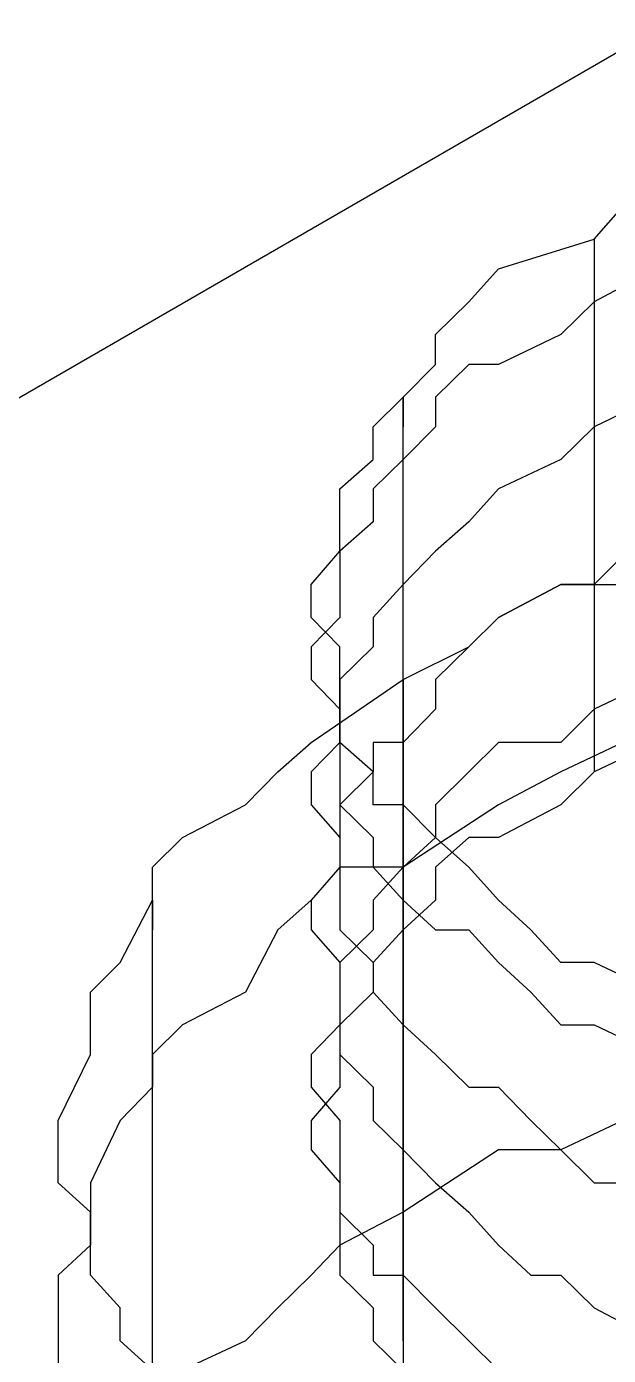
# Model space of a CAD drawing. Header units: millimetres. Extents: x 0 to 2112, y 8 to 1252.
# Drawn here: x 1447.16 to 1452.03, y 535.05 to 546.18 of the extents above; entities that cross this region are included whole.
import ezdxf

# ---------------------------------------------------------------- set-up
doc = ezdxf.new("R2010")
doc.units = ezdxf.units.MM
doc.layers.get('0').update_dxf_attribs({"linetype": 'CONTINUOUS'})

msp = doc.modelspace()

# ---------------------------------------------------------------- linework, layer by layer
at = {"color": 9}
for p, q in [((1445.29, 542.032), (1487.28, 566.279)), ((1445.29, 542.032), (1487.28, 566.279)), ((1451.91, 544.4), (1452.15, 544.675)), ((1451.91, 544.4), (1452.15, 544.675)), ((1451.11, 544.153), (1451.91, 544.4)), ((1451.11, 544.153), (1451.91, 544.4)), ((1451.91, 544.4), (1451.91, 539.937)), ((1451.91, 544.4), (1451.91, 539.937)), ((1450.86, 543.877), (1451.11, 544.153)), ((1450.86, 543.877), (1451.11, 544.153)), ((1452.43, 544.153), (1451.91, 543.877)), ((1450.58, 543.602), (1450.86, 543.877)), ((1450.58, 543.602), (1450.86, 543.877)), ((1451.91, 543.877), (1451.63, 543.602)), ((1451.91, 543.877), (1451.91, 543.602)), ((1450.58, 543.352), (1450.58, 543.602)), ((1450.58, 543.352), (1450.58, 543.602)), ((1451.63, 543.602), (1451.11, 543.352)), ((1450.31, 543.077), (1450.58, 543.352)), ((1450.31, 543.077), (1450.58, 543.352)), ((1450.86, 543.352), (1450.58, 543.077)), ((1451.11, 543.352), (1450.86, 543.352)), ((1450.06, 542.83), (1450.31, 543.077)), ((1450.06, 542.83), (1450.31, 543.077)), ((1450.31, 538.614), (1450.31, 543.077)), ((1450.31, 543.077), (1450.31, 542.83)), ((1450.58, 543.077), (1450.58, 542.83)), ((1452.43, 543.077), (1451.91, 542.83)), ((1450.06, 542.555), (1450.06, 542.83)), ((1450.06, 542.555), (1450.06, 542.83)), ((1450.58, 542.83), (1450.31, 542.555)), ((1451.91, 542.83), (1451.63, 542.555)), ((1451.91, 542.83), (1451.91, 542.555)), ((1449.78, 542.308), (1450.06, 542.555)), ((1449.78, 542.308), (1450.06, 542.555)), ((1450.31, 542.555), (1450.06, 542.308)), ((1451.63, 542.555), (1451.11, 542.308)), ((1449.78, 542.032), (1449.78, 542.308)), ((1449.78, 542.032), (1449.78, 542.308)), ((1450.06, 542.308), (1450.06, 542.032)), ((1451.11, 542.308), (1450.86, 542.032)), ((1450.06, 542.032), (1449.78, 541.786)), ((1449.78, 541.786), (1449.78, 542.032)), ((1449.78, 541.786), (1449.78, 542.032)), ((1450.86, 542.032), (1450.58, 541.786)), ((1452.43, 542.032), (1451.91, 541.507)), ((1449.54, 541.507), (1449.78, 541.786)), ((1449.54, 541.507), (1449.78, 541.786)), ((1449.78, 541.786), (1449.78, 541.507)), ((1450.58, 541.786), (1450.31, 541.507)), ((1450.58, 541.786), (1450.58, 541.786)), ((1449.54, 541.232), (1449.54, 541.507)), ((1449.54, 541.232), (1449.54, 541.507)), ((1449.78, 541.507), (1449.78, 541.232)), ((1450.31, 541.507), (1450.06, 541.232)), ((1451.11, 541.232), (1451.63, 541.507)), ((1451.11, 541.232), (1451.63, 541.507)), ((1451.63, 541.507), (1451.11, 541.232)), ((1451.63, 541.507), (1452.15, 541.507)), ((1451.63, 541.507), (1452.15, 541.507)), ((1451.91, 541.507), (1451.63, 541.507)), ((1451.91, 541.507), (1451.91, 541.232)), ((1449.78, 541.232), (1449.54, 540.985)), ((1449.78, 540.985), (1449.54, 541.232)), ((1449.78, 540.985), (1449.54, 541.232)), ((1450.06, 541.232), (1450.06, 540.985)), ((1450.86, 540.985), (1451.11, 541.232)), ((1450.86, 540.985), (1451.11, 541.232)), ((1451.11, 541.232), (1450.86, 540.985)), ((1449.54, 540.985), (1449.54, 540.71)), ((1450.06, 540.985), (1449.78, 540.71)), ((1449.78, 540.71), (1449.78, 540.985)), ((1449.78, 540.71), (1449.78, 540.985)), ((1450.31, 540.71), (1450.86, 540.985)), ((1450.31, 540.71), (1450.86, 540.985)), ((1450.86, 540.985), (1450.58, 540.71)), ((1449.54, 540.184), (1450.31, 540.71)), ((1449.54, 540.184), (1450.31, 540.71)), ((1449.54, 540.71), (1449.78, 540.463)), ((1449.78, 540.71), (1449.78, 540.463)), ((1449.78, 540.463), (1449.78, 540.71)), ((1449.78, 540.463), (1449.78, 540.71)), ((1450.31, 540.71), (1450.31, 528.588)), ((1450.31, 540.71), (1450.31, 528.588)), ((1450.58, 540.71), (1450.58, 540.463)), ((1452.43, 540.71), (1451.91, 540.463)), ((1449.78, 540.463), (1449.78, 540.184)), ((1449.78, 540.463), (1449.78, 540.184)), ((1449.78, 540.184), (1449.78, 540.463)), ((1449.78, 540.184), (1449.78, 540.463)), ((1450.58, 540.463), (1450.31, 540.184)), ((1451.91, 540.463), (1451.63, 540.184)), ((1451.91, 540.463), (1451.91, 540.184)), ((1449.26, 539.937), (1449.54, 540.184)), ((1449.26, 539.937), (1449.54, 540.184)), ((1449.78, 540.184), (1449.54, 539.937)), ((1449.78, 540.184), (1449.78, 539.937)), ((1450.06, 539.937), (1449.78, 540.184)), ((1450.06, 539.937), (1449.78, 540.184)), ((1450.31, 540.184), (1450.06, 540.184)), ((1450.06, 540.184), (1450.06, 539.937)), ((1451.11, 540.184), (1450.86, 539.937)), ((1451.63, 540.184), (1451.11, 540.184)), ((1452.15, 540.184), (1451.63, 539.937)), ((1452.43, 540.184), (1451.91, 539.937)), ((1452.43, 540.184), (1451.91, 539.937)), ((1448.99, 539.662), (1449.26, 539.937)), ((1448.99, 539.662), (1449.26, 539.937)), ((1449.54, 539.937), (1449.54, 539.662)), ((1450.06, 539.937), (1449.78, 539.662)), ((1449.78, 539.937), (1449.78, 539.662)), ((1450.06, 539.662), (1450.06, 539.937)), ((1450.06, 539.662), (1450.06, 539.937)), ((1450.86, 539.937), (1450.58, 539.662)), ((1451.63, 539.937), (1451.11, 539.662)), ((1451.91, 539.937), (1451.63, 539.662)), ((1451.91, 539.937), (1451.63, 539.662)), ((1448.46, 539.387), (1448.99, 539.662)), ((1448.46, 539.387), (1448.99, 539.662)), ((1449.54, 539.662), (1449.78, 539.387)), ((1449.78, 539.662), (1449.78, 539.387)), ((1449.78, 539.662), (1450.06, 539.387)), ((1450.31, 539.662), (1450.06, 539.662)), ((1450.31, 539.662), (1450.06, 539.662)), ((1451.11, 539.662), (1450.31, 539.14)), ((1450.31, 535.171), (1450.31, 539.662)), ((1450.31, 539.662), (1450.31, 539.387)), ((1450.58, 539.387), (1450.31, 539.662)), ((1450.58, 539.387), (1450.31, 539.662)), ((1450.58, 539.662), (1450.58, 539.387)), ((1451.63, 539.662), (1451.11, 539.387)), ((1451.63, 539.662), (1451.11, 539.387)), ((1448.21, 539.14), (1448.46, 539.387)), ((1448.21, 539.14), (1448.46, 539.387)), ((1449.78, 539.387), (1449.78, 539.14)), ((1449.78, 539.387), (1449.78, 539.14)), ((1450.06, 539.387), (1450.06, 539.14)), ((1450.58, 539.387), (1450.31, 539.14)), ((1450.86, 539.387), (1450.58, 539.14)), ((1450.86, 539.14), (1450.58, 539.387)), ((1450.86, 539.387), (1450.58, 539.14)), ((1450.86, 539.14), (1450.58, 539.387)), ((1451.11, 539.387), (1450.86, 539.387)), ((1451.11, 539.387), (1450.86, 539.387)), ((1448.21, 538.861), (1448.21, 539.14)), ((1448.21, 538.861), (1448.21, 539.14)), ((1449.78, 539.14), (1449.54, 538.861)), ((1449.78, 539.14), (1449.54, 538.861)), ((1450.31, 539.14), (1449.78, 539.14)), ((1449.78, 539.14), (1449.78, 538.861)), ((1450.31, 539.14), (1450.06, 538.861)), ((1450.06, 539.14), (1450.31, 538.861)), ((1450.31, 539.14), (1450.31, 538.861)), ((1450.58, 539.14), (1450.58, 538.861)), ((1450.58, 539.14), (1450.58, 538.861)), ((1451.11, 538.861), (1450.86, 539.14)), ((1451.11, 538.861), (1450.86, 539.14)), ((1447.94, 538.339), (1448.21, 538.861)), ((1447.94, 538.339), (1448.21, 538.861)), ((1448.21, 526.768), (1448.21, 538.861)), ((1448.21, 538.861), (1448.21, 538.614)), ((1449.54, 538.861), (1449.26, 538.614)), ((1449.54, 538.861), (1449.54, 538.614)), ((1449.78, 538.861), (1449.78, 538.614)), ((1450.06, 538.861), (1450.06, 538.614)), ((1450.58, 538.861), (1450.31, 538.614)), ((1450.31, 538.861), (1450.58, 538.614)), ((1450.58, 538.861), (1450.31, 538.614)), ((1451.38, 538.614), (1451.11, 538.861)), ((1451.38, 538.614), (1451.11, 538.861)), ((1449.26, 538.614), (1448.99, 538.092)), ((1449.54, 538.614), (1449.78, 538.339)), ((1450.06, 538.614), (1449.78, 538.339)), ((1449.78, 538.614), (1450.06, 538.339)), ((1450.31, 538.614), (1450.06, 538.339)), ((1450.31, 538.614), (1450.06, 538.339)), ((1450.58, 538.614), (1450.86, 538.614)), ((1450.86, 538.614), (1451.11, 538.339)), ((1451.63, 538.339), (1451.38, 538.614)), ((1451.63, 538.339), (1451.38, 538.614)), ((1447.69, 538.092), (1447.94, 538.339)), ((1447.69, 538.092), (1447.94, 538.339)), ((1449.78, 538.339), (1449.78, 538.092)), ((1449.78, 538.339), (1449.78, 538.092)), ((1450.06, 538.339), (1450.06, 538.092)), ((1450.06, 538.339), (1450.06, 538.092)), ((1450.06, 538.339), (1450.06, 538.092)), ((1451.11, 538.339), (1451.38, 538.092)), ((1451.91, 538.339), (1451.63, 538.339)), ((1451.91, 538.339), (1451.63, 538.339)), ((1452.43, 538.092), (1451.91, 538.339)), ((1452.43, 538.092), (1451.91, 538.339)), ((1447.69, 537.817), (1447.69, 538.092)), ((1447.69, 537.817), (1447.69, 538.092)), ((1448.99, 538.092), (1448.46, 537.817)), ((1450.06, 538.092), (1449.78, 537.817)), ((1449.78, 538.092), (1449.78, 537.817)), ((1449.78, 538.092), (1449.78, 537.817)), ((1450.06, 538.092), (1449.78, 537.817)), ((1450.06, 538.092), (1450.31, 537.817)), ((1451.38, 538.092), (1451.63, 537.817)), ((1447.69, 537.57), (1447.69, 537.817)), ((1447.69, 537.57), (1447.69, 537.817)), ((1448.46, 537.817), (1448.21, 537.57)), ((1449.78, 537.817), (1449.54, 537.57)), ((1449.78, 537.817), (1449.78, 537.57)), ((1449.78, 537.817), (1449.78, 537.57)), ((1449.78, 537.817), (1449.78, 537.57)), ((1450.31, 537.817), (1450.58, 537.57)), ((1451.63, 537.817), (1451.91, 537.817)), ((1451.91, 537.817), (1452.43, 537.57)), ((1447.42, 537.016), (1447.69, 537.57)), ((1447.42, 537.016), (1447.69, 537.57)), ((1448.21, 537.57), (1448.21, 537.295)), ((1449.54, 537.57), (1449.54, 537.295)), ((1449.78, 537.57), (1449.78, 537.295)), ((1449.78, 537.57), (1450.06, 537.295)), ((1449.78, 537.57), (1449.78, 537.295)), ((1450.58, 537.57), (1450.86, 537.295)), ((1448.21, 537.295), (1447.94, 537.016)), ((1449.78, 537.295), (1449.54, 537.016)), ((1449.54, 537.295), (1449.78, 537.016)), ((1449.78, 537.295), (1449.54, 537.016)), ((1450.06, 537.295), (1450.06, 537.016)), ((1450.86, 537.295), (1451.11, 537.295)), ((1451.11, 537.295), (1451.38, 537.016)), ((1447.42, 536.769), (1447.42, 537.016)), ((1447.42, 536.769), (1447.42, 537.016)), ((1447.94, 537.016), (1447.69, 536.494)), ((1449.54, 537.016), (1449.54, 536.769)), ((1449.54, 537.016), (1449.54, 536.769)), ((1449.78, 537.016), (1449.78, 536.769)), ((1450.06, 537.016), (1450.31, 536.769)), ((1451.38, 537.016), (1451.63, 536.769)), ((1452.15, 537.016), (1451.63, 536.769)), ((1447.42, 536.494), (1447.42, 536.769)), ((1447.42, 536.494), (1447.42, 536.769)), ((1449.54, 536.769), (1449.78, 536.494)), ((1449.54, 536.769), (1449.78, 536.494)), ((1449.78, 536.769), (1449.78, 536.494)), ((1451.11, 536.769), (1450.31, 536.247)), ((1450.31, 536.769), (1450.58, 536.494)), ((1451.63, 536.769), (1451.11, 536.769)), ((1451.63, 536.769), (1451.91, 536.494)), ((1447.69, 536.247), (1447.42, 536.494)), ((1447.69, 536.247), (1447.42, 536.494)), ((1447.69, 536.494), (1447.69, 536.247)), ((1449.78, 536.494), (1449.78, 536.247)), ((1449.78, 536.494), (1449.78, 536.247)), ((1449.78, 536.494), (1449.78, 536.247)), ((1450.58, 536.494), (1450.86, 536.247)), ((1451.91, 536.494), (1452.43, 536.494)), ((1447.69, 536.247), (1447.69, 535.972)), ((1447.69, 535.721), (1447.69, 536.247)), ((1447.69, 535.721), (1447.69, 536.247)), ((1450.31, 536.247), (1449.78, 535.972)), ((1449.78, 536.247), (1449.78, 535.972)), ((1449.78, 536.247), (1450.06, 535.972)), ((1449.78, 536.247), (1449.78, 535.972)), ((1450.31, 536.247), (1450.31, 535.972)), ((1450.86, 536.247), (1451.11, 535.972)), ((1447.69, 535.972), (1447.42, 535.721)), ((1449.78, 535.972), (1449.54, 535.721)), ((1449.78, 535.972), (1449.78, 535.721)), ((1449.78, 535.972), (1449.78, 535.721)), ((1450.06, 535.972), (1450.06, 535.721)), ((1451.11, 535.972), (1451.38, 535.721)), ((1447.42, 535.721), (1447.42, 535.171)), ((1447.94, 535.446), (1447.69, 535.721)), ((1447.94, 535.446), (1447.69, 535.721)), ((1449.54, 535.721), (1449.26, 535.446)), ((1449.78, 535.721), (1450.06, 535.446)), ((1449.78, 535.721), (1450.06, 535.446)), ((1450.06, 535.721), (1450.31, 535.721)), ((1450.31, 535.721), (1450.58, 535.446)), ((1451.38, 535.721), (1451.63, 535.721)), ((1451.63, 535.721), (1451.91, 535.446)), ((1447.94, 535.171), (1447.94, 535.446)), ((1447.94, 535.171), (1447.94, 535.446)), ((1449.26, 535.446), (1448.99, 535.171)), ((1450.06, 535.446), (1450.06, 535.171)), ((1450.06, 535.446), (1450.06, 535.171)), ((1450.58, 535.446), (1450.86, 535.171)), ((1451.91, 535.446), (1452.43, 535.171)), ((1447.42, 535.171), (1447.42, 534.924)), ((1448.21, 534.924), (1447.94, 535.171)), ((1448.21, 534.924), (1447.94, 535.171)), ((1448.99, 535.171), (1448.46, 534.924)), ((1450.06, 535.171), (1450.31, 534.924)), ((1450.06, 535.171), (1450.31, 534.924)), ((1450.86, 535.171), (1451.11, 534.924))]:
    msp.add_line(p, q, dxfattribs=at)

doc.saveas('drawing.dxf')
